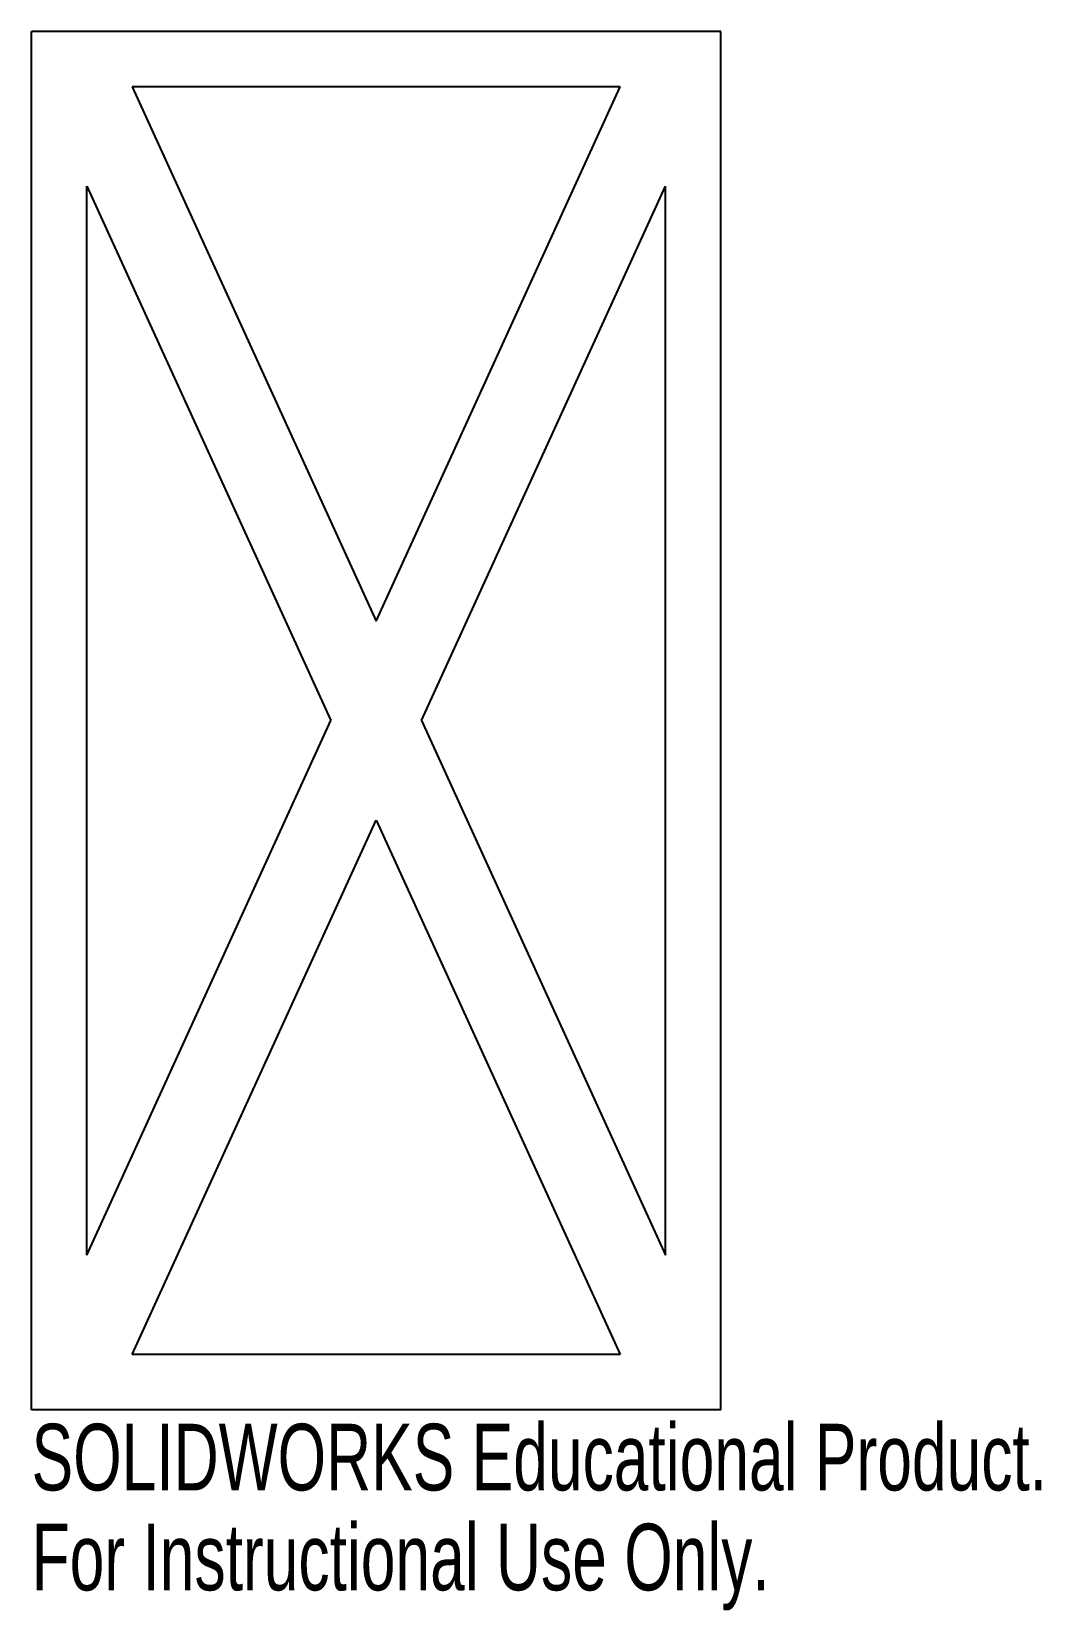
# Model space of a CAD drawing. Header units: millimetres. Extents: x -25 to 48, y -65 to 50.
import ezdxf

# ---------------------------------------------------------------- set-up
doc = ezdxf.new("R2010")
doc.units = ezdxf.units.MM
doc.styles.add('SLDTEXTSTYLE0', font='TXT', dxfattribs={"width": 0.7})

msp = doc.modelspace()

# ---------------------------------------------------------------- linework, layer by layer
at = {"color": 7, "linetype": 'Continuous', "lineweight": 25}
for p, q in [((25, 50), (-25, 50)), ((-25, -50), (-25, 50)), ((25, -50), (25, 50)), ((-17.7, 46), (0, 7.22)), ((17.7, 46), (-17.7, 46)), ((0, 7.22), (17.7, 46)), ((-21, 38.78), (-3.3, 0)), ((-21, -38.78), (-21, 38.78)), ((3.3, 0), (21, 38.78)), ((21, -38.78), (21, 38.78)), ((-21, -38.78), (-3.3, 0)), ((3.3, 0), (21, -38.78)), ((-17.7, -46), (0, -7.22)), ((0, -7.22), (17.7, -46)), ((17.7, -46), (-17.7, -46)), ((25, -50), (-25, -50))]:
    msp.add_line(p, q, dxfattribs=at)

# ---------------------------------------------------------------- texts
at = {"color": 7, "linetype": 'Continuous', "char_height": 4.8336, "attachment_point": 1, "style": 'SLDTEXTSTYLE0'}
for s, insert in [('SOLIDWORKS Educational Product.', (-25, -51.02)), ('For Instructional Use Only.', (-25, -58.27))]:
    msp.add_mtext(s, dxfattribs=dict(at, insert=insert))

doc.saveas('drawing.dxf')
